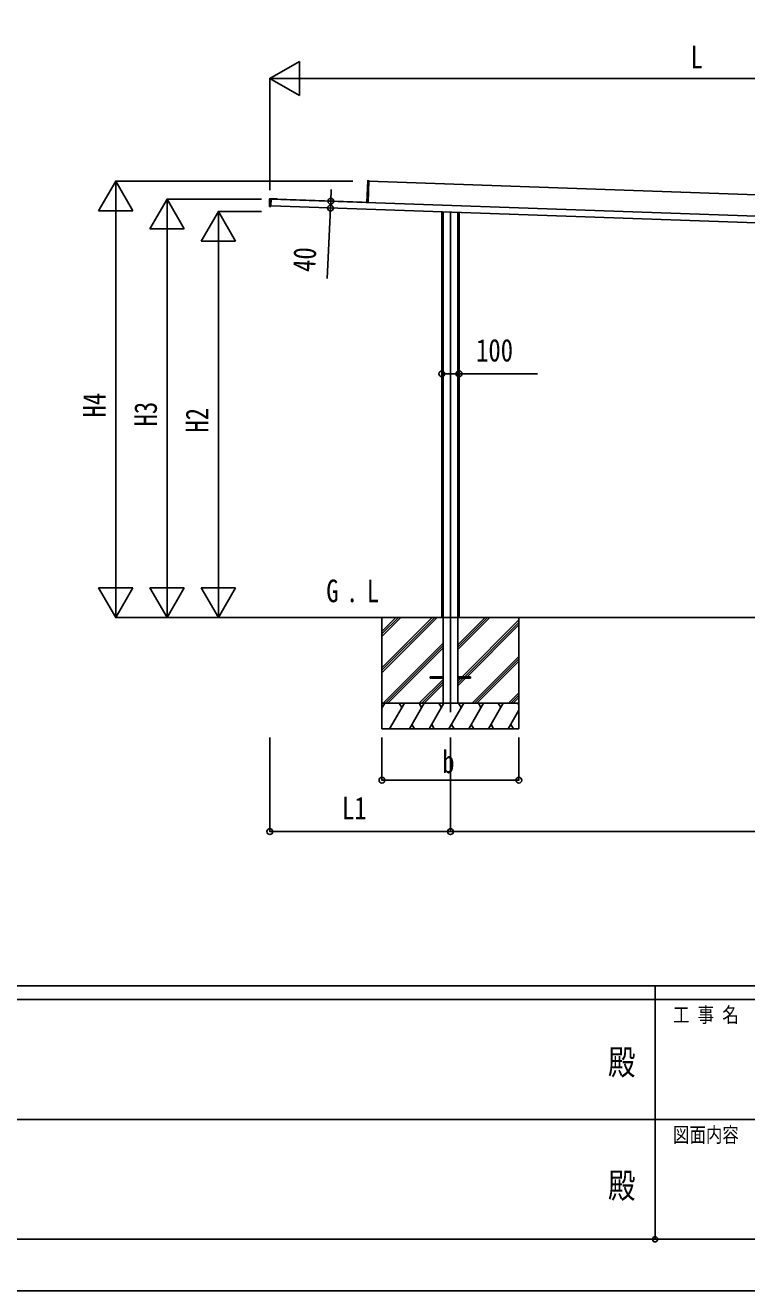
# Model space of a CAD drawing. Units: millimetres, scale not verified. Extents: x -16820 to 16820, y -11880 to 11880.
# Drawn here: x -3698 to 515, y -11880 to -4493 of the extents above; entities that cross this region are included whole.
import ezdxf
from ezdxf.enums import TextEntityAlignment as Align

# ---------------------------------------------------------------- set-up
doc = ezdxf.new("R2010")
doc.units = ezdxf.units.MM
doc.header["$LTSCALE"] = 60
doc.header["$PDMODE"] = 32
doc.header["$PDSIZE"] = 30
for name, color, linetype in [('0-2_USER1', 3, 'Continuous'), ('0-3_YKK_12', 2, 'Continuous'), ('0-4_YKK_A1', 4, 'Continuous'), ('0-5_YKK_D', 6, 'Continuous'), ('0-6_YKK_ZWAK', 7, 'Continuous')]:
    doc.layers.add(name, color=color, linetype=linetype)
doc.styles.add('ＭＳ ゴシック', font='')
doc.styles.get('ＭＳ ゴシック').set_extended_font_data('MS Gothic')

msp = doc.modelspace()

# ---------------------------------------------------------------- linework, layer by layer
at = {"layer": '0-3_YKK_12'}
msp.add_line((-1214.83, -5581.2), (-1214.83, -8502.5), dxfattribs=at)
at = {"layer": '0-4_YKK_A1'}
for p, q in [((-1702.22, -5526.76), (-1697.81, -5400.67)), ((-1697.34, -5400.69), (-1701.75, -5526.78)), ((-1701.72, -5526.78), (-1697.31, -5400.69)), ((-1697.34, -5400.69), (-1697.81, -5400.67)), ((-1697.31, -5400.69), (-1697.34, -5400.69)), ((-1696.84, -5400.71), (-1697.31, -5400.69)), ((-1691.31, -5400.56), (-1696.84, -5400.71)), ((-1691.31, -5400.56), (-1695.69, -5525.99)), ((2623.18, -5553.73), (-1691.39, -5403.06)), ((-2272.53, -5546.68), (-2271.17, -5507.7)), ((-2270.82, -5547.77), (-2269.39, -5506.71)), ((-2268.92, -5506.73), (-2270.36, -5547.79)), ((-2268.92, -5506.73), (-2269.39, -5506.71)), ((-2261.38, -5506.53), (-2268.92, -5506.73)), ((-2254.57, -5505.28), (-2268.06, -5504.81)), ((-2263.07, -5504.98), (-2263.1, -5506.08)), ((-2261.38, -5506.53), (-2262.85, -5548.51)), ((2733.24, -5681.95), (-2261.41, -5507.53)), ((-2254.64, -5507.28), (-2254.57, -5505.28)), ((-2248.57, -5505.49), (-2254.57, -5505.28)), ((-2248.64, -5507.49), (-2248.57, -5505.49)), ((-2238.58, -5505.84), (-2248.57, -5505.49)), ((-2238.65, -5507.83), (-2238.58, -5505.84)), ((-2232.65, -5508.04), (-2232.58, -5506.05)), ((-2225.64, -5508.78), (-2225.63, -5508.48)), ((-2225.63, -5508.48), (-2225.6, -5507.88)), ((-1730.74, -5526.06), (-1730.73, -5525.76)), ((-1730.73, -5525.76), (-1730.71, -5525.16)), ((-1730.71, -5525.16), (-1730.7, -5524.87)), ((-1701.75, -5526.78), (-1702.22, -5526.76)), ((-1701.27, -5526.99), (-1699.72, -5527.05)), ((-1699.72, -5527.05), (-1699.73, -5527.2)), ((-1699.72, -5526.85), (-1699.72, -5527.05)), ((-1699.2, -5526.37), (-1696.2, -5526.47)), ((-1698.73, -5527.24), (-1698.7, -5526.38)), ((-2270.36, -5547.79), (-2270.82, -5547.77)), ((-2262.86, -5549.01), (-2270.37, -5548.28)), ((-2270.36, -5547.79), (-2262.85, -5548.51)), ((-2269.63, -5549.78), (-2264.64, -5549.95)), ((-2264.64, -5549.95), (-2264.6, -5548.84)), ((-2262.85, -5548.51), (-2262.86, -5549.01)), ((2731.85, -5721.93), (-2262.81, -5547.51)), ((-1264.83, -5582.36), (-1264.83, -7950)), ((-1257.97, -5582.6), (-1257.97, -8450)), ((-1171.7, -5585.61), (-1171.7, -8450)), ((-1164.83, -5585.85), (-1164.83, -7950)), ((-2252.32, -7950), (3246.09, -7950)), ((-1614.83, -7950), (-1614.83, -8600)), ((-1614.83, -8243.98), (-1320.85, -7950)), ((-1614.83, -8258.12), (-1306.71, -7950)), ((-1614.83, -8272.26), (-1292.57, -7950)), ((-1614.83, -8031.84), (-1532.99, -7950)), ((-1614.83, -8045.99), (-1518.85, -7950)), ((-1614.83, -8060.13), (-1504.7, -7950)), ((-1171.7, -8137.49), (-984.2, -7950)), ((-1171.7, -8123.35), (-998.34, -7950)), ((-1171.7, -8109.21), (-1012.49, -7950)), ((-1145.86, -8295.5), (-814.83, -7964.48)), ((-814.83, -7950), (-814.83, -8600)), ((-1131.72, -8295.5), (-814.83, -7978.62)), ((-1117.57, -8295.5), (-814.83, -7992.76)), ((-1608.73, -8450), (-1257.97, -8099.25)), ((-1594.58, -8450), (-1257.97, -8113.39)), ((-1580.44, -8450), (-1257.97, -8127.53)), ((-1088.23, -8450), (-814.83, -8176.61)), ((-1074.08, -8450), (-814.83, -8190.75)), ((-1059.94, -8450), (-814.83, -8204.9)), ((-1396.59, -8450), (-1257.97, -8311.38)), ((-1382.45, -8450), (-1257.97, -8325.52)), ((-1368.31, -8450), (-1257.97, -8339.66)), ((-1332.48, -8295.5), (-1332.48, -8304.5)), ((-1257.97, -8295.5), (-1332.48, -8295.5)), ((-1257.97, -8304.5), (-1332.48, -8304.5)), ((-1171.7, -8295.5), (-1097.48, -8295.5)), ((-1171.7, -8349.62), (-1126.57, -8304.5)), ((-1171.7, -8321.34), (-1154.86, -8304.5)), ((-1171.7, -8335.48), (-1140.72, -8304.5)), ((-1171.7, -8304.5), (-1097.48, -8304.5)), ((-1097.48, -8295.5), (-1097.48, -8304.5)), ((-876.09, -8450), (-814.83, -8388.74)), ((-861.95, -8450), (-814.83, -8402.88)), ((-847.81, -8450), (-814.83, -8417.03)), ((-814.83, -8450), (-1614.83, -8450)), ((-1614.83, -8478.94), (-1598.13, -8450)), ((-1613.13, -8475.98), (-1614.83, -8473.02)), ((-1570.29, -8600), (-1483.69, -8450)), ((-1498.69, -8475.98), (-1513.69, -8450)), ((-1454.82, -8600), (-1368.22, -8450)), ((-1383.22, -8475.98), (-1398.22, -8450)), ((-1339.35, -8600), (-1252.75, -8450)), ((-1267.75, -8475.98), (-1282.75, -8450)), ((-1275.73, -8450), (-1153.93, -8450)), ((-1223.88, -8600), (-1137.28, -8450)), ((-1152.28, -8475.98), (-1167.28, -8450)), ((-1108.41, -8600), (-1021.8, -8450)), ((-1036.81, -8475.98), (-1051.81, -8450)), ((-992.94, -8600), (-906.33, -8450)), ((-921.34, -8475.98), (-936.34, -8450)), ((-877.47, -8600), (-814.83, -8491.52)), ((-814.83, -8460.45), (-820.87, -8450)), ((-1614.83, -8600), (-814.83, -8600)), ((-1439.82, -8574.02), (-1424.82, -8600)), ((-1324.35, -8574.02), (-1309.35, -8600)), ((-1208.88, -8574.02), (-1193.88, -8600)), ((-1093.41, -8574.02), (-1078.41, -8600)), ((-977.94, -8574.02), (-962.94, -8600)), ((-862.47, -8574.02), (-847.47, -8600))]:
    msp.add_line(p, q, dxfattribs=at)
for points in [[(-1696.84, -5400.71), (-1701.25, -5526.79), (-1701.72, -5526.78)], [(-1697.33, -5400.19), (-1691.79, -5400.05), (-1691.79, -5400.08)], [(-1696.83, -5400.21), (-1691.29, -5400.06), (-1691.31, -5400.56)], [(-2268.9, -5506.23), (-2261.36, -5506.03), (-2261.38, -5506.53)], [(-2226.09, -5506.27), (-2226.16, -5508.27), (-2261.4, -5507.04)], [(-2226.09, -5506.27), (-2232.58, -5506.05), (-2238.58, -5505.84)], [(-2225.6, -5507.88), (-2225.59, -5507.58), (-1730.7, -5524.87)]]:
    msp.add_lwpolyline(points, dxfattribs=at)
for centre, radius, start, end in [((-1697.31, -5400.69), 0.5, 91.5, 178), ((-1695.28, -5400.51), 2.07, 171.06854, 184.93146), ((-1696.81, -5400.71), 0.5, 91.5, 178), ((-1694.78, -5400.53), 2.07, 171.06854, 184.93146), ((-2268.17, -5507.8), 3, 88, 178), ((-2268.89, -5506.73), 0.5, 91.5, 178), ((-2266.86, -5506.55), 2.07, 171.06854, 184.93146), ((-1702.72, -5526.74), 0.5, 312.39429, 358), ((-1701.74, -5528.11), 1.14, 91.7804, 118.73315), ((-1702.22, -5526.76), 0.5, 312.39429, 358), ((-1701.24, -5528.13), 1.14, 91.7804, 118.73315), ((-1702.75, -5526.74), 1, 346.46304, 358), ((-1702.25, -5526.76), 1, 346.46304, 358), ((-1705.53, -5526.85), 4.26, 355.95127, 358.06825), ((-1699.22, -5526.86), 0.5, 88, 178), ((-1696.18, -5525.97), 0.5, 268, 358), ((-2269.53, -5546.78), 3, 178, 268), ((-2270.32, -5547.79), 0.5, 178, 264.5), ((-2268.31, -5548.11), 2.07, 171.06854, 184.93146)]:
    msp.add_arc(centre, radius, start, end, dxfattribs=at)
at = {"layer": '0-5_YKK_D'}
for p, q in [((-2269.79, -4803.06), (-2096.58, -4703.06)), ((-2096.58, -4903.06), (-2096.58, -4703.06)), ((-2269.79, -5454.94), (-2269.79, -4802.06)), ((-2269.79, -4803.06), (-2096.58, -4903.06)), ((-2269.79, -4803.06), (-1923.38, -4803.06)), ((-2069.79, -4803.06), (2540.22, -4803.06)), ((-3169.79, -5403.06), (-3269.79, -5576.27)), ((-1784.26, -5403.06), (-3170.79, -5403.06)), ((-3169.79, -5403.06), (-3069.79, -5576.27)), ((-3169.79, -5403.06), (-3169.79, -5749.47)), ((-1913.76, -5519.67), (-1910.51, -5451.75)), ((-2869.79, -5507.31), (-2969.79, -5680.51)), ((-2317.92, -5507.31), (-2870.79, -5507.31)), ((-2869.79, -5507.31), (-2769.79, -5680.51)), ((-2869.79, -5507.31), (-2869.79, -5853.72)), ((-1913.76, -5519.67), (-1915.67, -5559.63)), ((-3269.79, -5576.27), (-3069.79, -5576.27)), ((-3169.79, -5603.06), (-3169.79, -7750)), ((-2569.79, -5579.58), (-2669.79, -5752.78)), ((-2318.92, -5579.58), (-2570.79, -5579.58)), ((-2569.79, -5579.58), (-2469.79, -5752.78)), ((-2569.79, -5579.58), (-2569.79, -5925.99)), ((-1915.67, -5559.63), (-1935.31, -5970.36)), ((-2969.79, -5680.51), (-2769.79, -5680.51)), ((-2869.79, -5707.31), (-2869.79, -7750)), ((-2669.79, -5752.78), (-2469.79, -5752.78)), ((-2569.79, -5779.58), (-2569.79, -7750)), ((-3169.79, -7950), (-3169.79, -7603.59)), ((-2869.79, -7950), (-2869.79, -7603.59)), ((-2569.79, -7950), (-2569.79, -7603.59)), ((-3169.79, -7950), (-3269.79, -7776.8)), ((-3069.79, -7776.8), (-3269.79, -7776.8)), ((-3169.79, -7950), (-3069.79, -7776.8)), ((-2869.79, -7950), (-2969.79, -7776.8)), ((-2769.79, -7776.8), (-2969.79, -7776.8)), ((-2869.79, -7950), (-2769.79, -7776.8)), ((-2569.79, -7950), (-2669.79, -7776.8)), ((-2469.79, -7776.8), (-2669.79, -7776.8)), ((-2569.79, -7950), (-2469.79, -7776.8)), ((-1784.26, -7950), (-3170.79, -7950)), ((-2317.92, -7950), (-2870.79, -7950)), ((-1784.26, -7950), (-2570.79, -7950)), ((-2269.79, -8650), (-2269.79, -9201)), ((-1614.83, -8650), (-1614.83, -8901)), ((-1214.83, -8650), (-1214.83, -9201)), ((-1214.83, -8650), (-1214.83, -9201)), ((-814.83, -8650), (-814.83, -8901)), ((-1614.83, -8900), (-814.83, -8900)), ((-2269.79, -9200), (-1214.83, -9200)), ((-1214.83, -9200), (2527.12, -9200))]:
    msp.add_line(p, q, dxfattribs=at)
msp.add_lwpolyline([(-1264.83, -6526.99), (-1164.83, -6526.99), (-706.43, -6526.99)], dxfattribs=at)
for centre in [(-1913.76, -5519.67), (-1915.67, -5559.63), (-1264.83, -6526.99), (-1164.83, -6526.99), (-1614.83, -8900), (-814.83, -8900), (-2269.79, -9200), (-1214.83, -9200), (-1214.83, -9200)]:
    msp.add_circle(centre, 17, dxfattribs=at)
at = {"layer": '0-6_YKK_ZWAK'}
for p, q in [((15580.08, -10100), (-15619.92, -10100)), ((-19.92, -10100), (-19.92, -11580)), ((-19.92, -10180), (-5219.92, -10180)), ((5180.08, -10180), (-19.92, -10180)), ((-5189.92, -10880), (-19.92, -10880)), ((-19.92, -10880), (5180.08, -10880)), ((-5219.92, -11580), (-19.92, -11580)), ((-19.92, -11580), (5180.08, -11580))]:
    msp.add_line(p, q, dxfattribs=at)
msp.add_lwpolyline([(-16820, -11880), (16820, -11880), (16820, 11880), (-16820, 11880)], close=True, dxfattribs=at)
msp.add_point((-19.92, -11580), dxfattribs=at)

# ---------------------------------------------------------------- texts
at = {"layer": '0-2_USER1', "style": 'ＭＳ ゴシック', "width": 0.8}
for s, p in [('G', (-1940, -7900)), ('L', (-1703.58, -7900)), ('.', (-1824.8, -7900))]:
    msp.add_text(s, height=132, dxfattribs=at).set_placement(p, align=Align.BOTTOM_LEFT)
at = {"layer": '0-5_YKK_D', "style": 'ＭＳ ゴシック', "width": 0.8}
for s, p in [('L', (187.22, -4783.06)), ('100', (-1064.83, -6494.99)), ('b', (-1262.83, -8898)), ('L1', (-1847.91, -9168))]:
    msp.add_text(s, height=132, dxfattribs=at).set_placement(p, align=Align.BOTTOM_LEFT)
for s, rotation, p in [('40', 87.262, (-1965.75, -5936.87)), ('H4', 90, (-3189.79, -6782.13)), ('H3', 90, (-2889.79, -6834.25)), ('H2', 90, (-2589.79, -6870.39))]:
    msp.add_text(s, height=132, rotation=rotation, dxfattribs=at).set_placement(p, align=Align.BOTTOM_LEFT)
at = {"layer": '0-6_YKK_ZWAK', "style": 'ＭＳ ゴシック', "width": 0.8}
for s, height, p in [('工 事 名', 87.98, (85.08, -10340)), ('殿', 146.6, (-294.67, -10663.33)), ('図面内容', 87.98, (85.08, -11040)), ('殿', 146.6, (-294.67, -11383.33))]:
    msp.add_text(s, height=height, dxfattribs=at).set_placement(p, align=Align.BOTTOM_LEFT)

doc.saveas('drawing.dxf')
